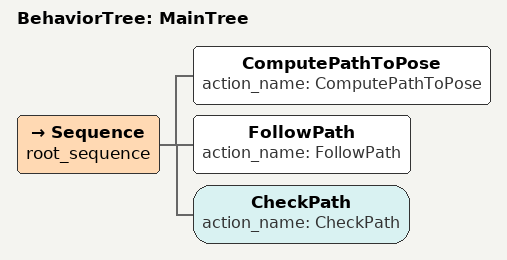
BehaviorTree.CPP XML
<root main_tree_to_execute="MainTree">
  <BehaviorTree ID="MainTree">
    <Sequence name="root_sequence">
      <ComputePathToPose action_name="ComputePathToPose" />
      <FollowPath action_name="FollowPath" />
      <CheckPath action_name="CheckPath" />
    </Sequence>
  </BehaviorTree>
</root>
